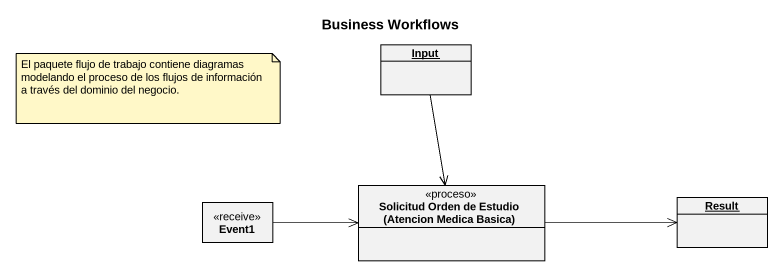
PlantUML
@startuml
title Business Workflows
hide circle
hide empty members
object Input
class Event1 <<receive>>
class "Solicitud Orden de Estudio (Atencion Medica Basica)" as Solicitud_Orden_de_Estudio <<proceso>>
object Result
Input --> Solicitud_Orden_de_Estudio
Event1 -right-> Solicitud_Orden_de_Estudio
Solicitud_Orden_de_Estudio -right-> Result
note as N1
  El paquete flujo de trabajo contiene diagramas modelando el proceso de los flujos de información a través del dominio del negocio.
end note
@enduml
